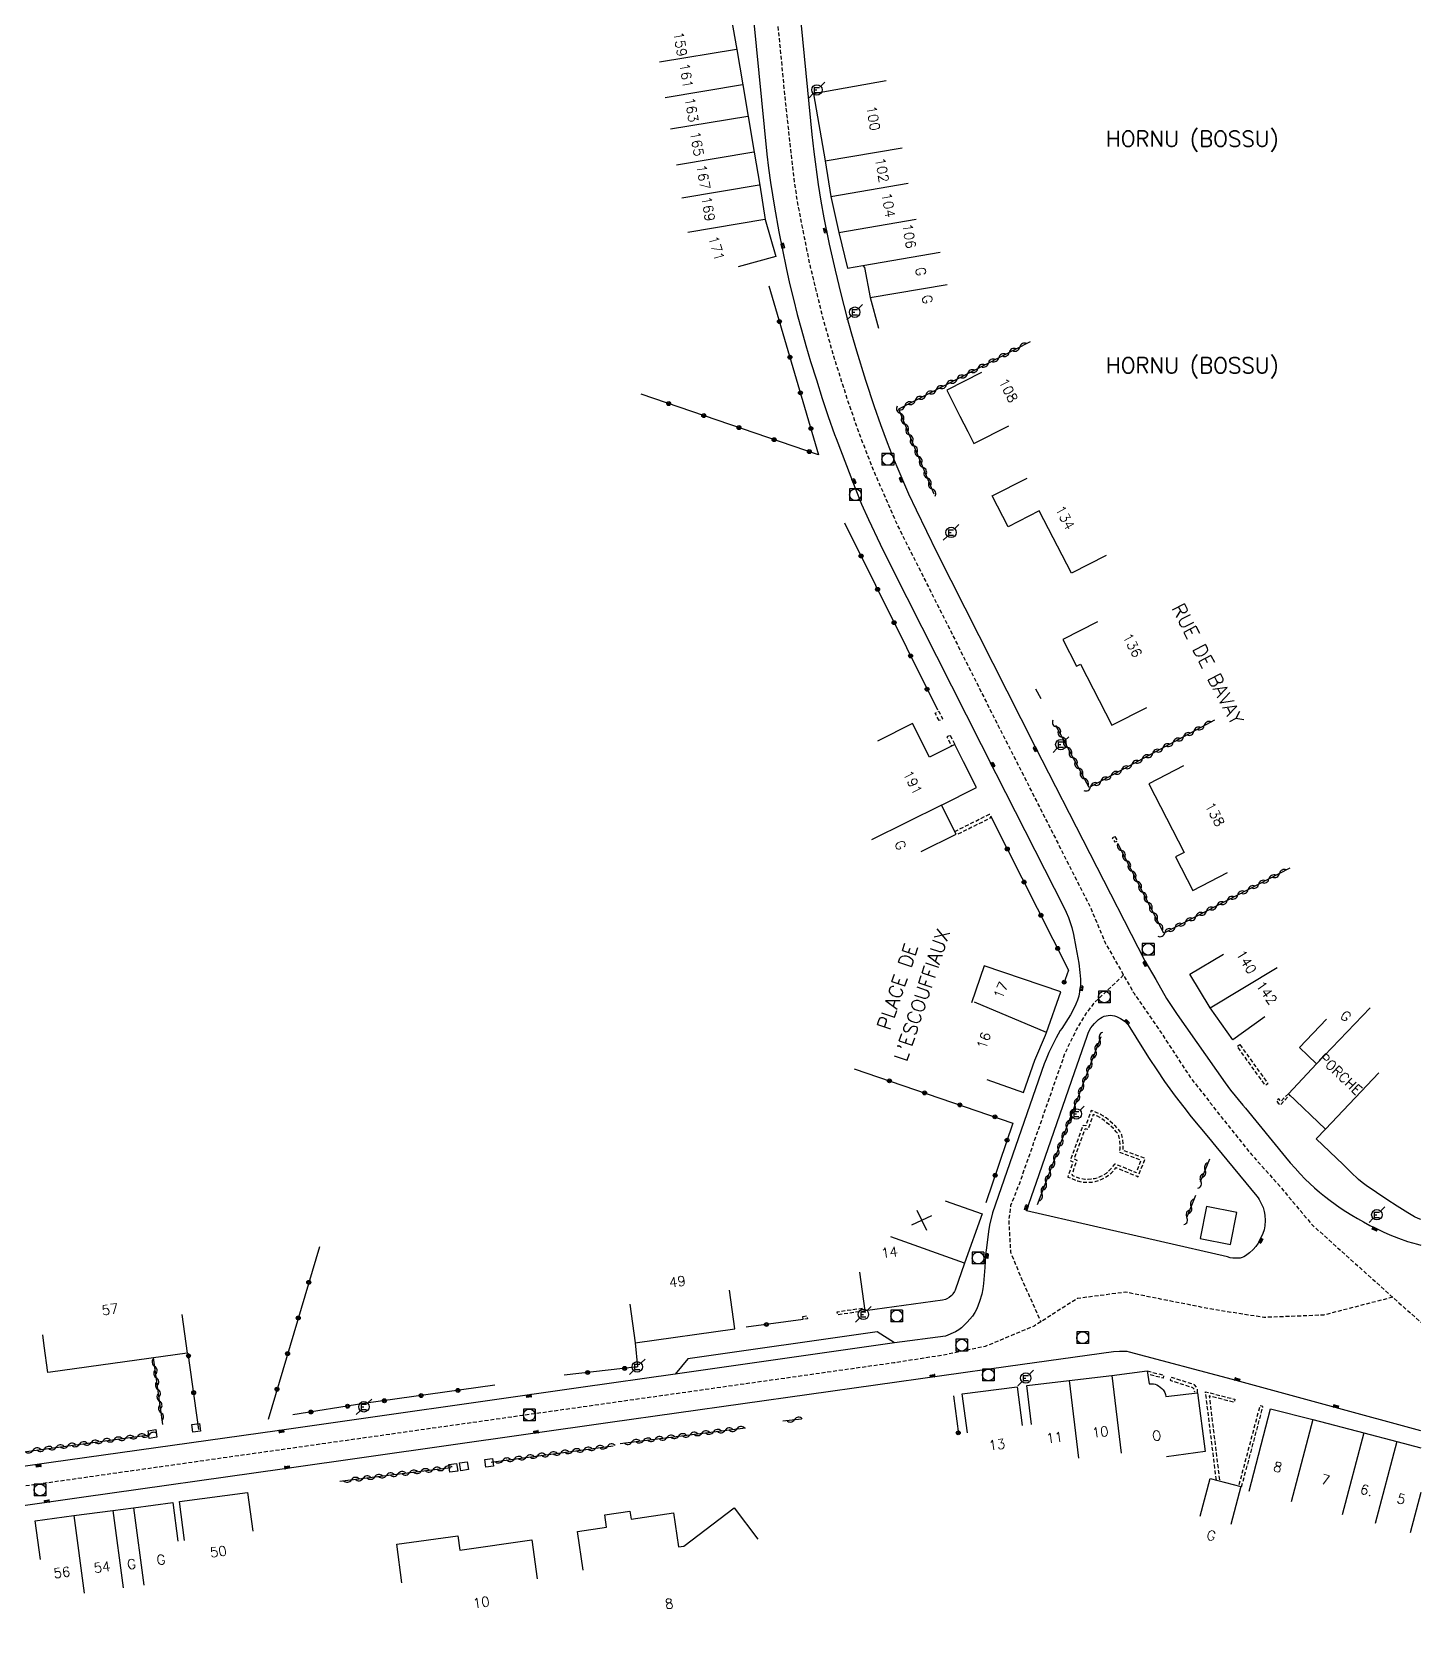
# Model space of a CAD drawing. Header units: millimetres. Extents: x 109000 to 110000, y 121000 to 122000.
# Drawn here: x 109822.5 to 110000, y 121571.7 to 121777.8 of the extents above; entities that cross this region are included whole.
import ezdxf
from ezdxf.enums import TextEntityAlignment as Align

# ---------------------------------------------------------------- set-up
doc = ezdxf.new("R2010")
doc.units = ezdxf.units.MM
doc.linetypes.add('DASHED', pattern=[0.75, 0.5, -0.25])
doc.layers.get('0').update_dxf_attribs({"linetype": 'CONTINUOUS'})
for name, color, linetype in [('W0001', 6, 'DASHED'), ('W0008', 7, 'CONTINUOUS'), ('W0100', 7, 'CONTINUOUS'), ('W0112', 1, 'DASHED'), ('W0310', 3, 'CONTINUOUS'), ('W0322', 7, 'CONTINUOUS'), ('W0400', 7, 'CONTINUOUS'), ('W0420', 7, 'CONTINUOUS'), ('W0471', 7, 'CONTINUOUS'), ('W0980', 7, 'CONTINUOUS'), ('W0984', 7, 'CONTINUOUS'), ('W0989', 7, 'CONTINUOUS'), ('W0991', 7, 'CONTINUOUS'), ('W1102', 7, 'CONTINUOUS')]:
    doc.layers.add(name, color=color, linetype=linetype)
doc.styles.get("Standard").update_dxf_attribs({"font": 'romans.shx', "width": 0.85})

# ---------------------------------------------------------------- blocks, each defined once
blk = doc.blocks.new('T420')
for p, q in [((0.75, 0.75), (-0.75, 0.75)), ((-0.75, 0.75), (-0.75, -0.75)), ((0.75, 0.75), (0.75, -0.75)), ((0.75, -0.75), (-0.75, -0.75))]:
    blk.add_line(p, q)
blk.add_ellipse((0, 0), major_axis=(-0.53, 0.53), ratio=1, start_param=3.926991, end_param=10.210176)
blk = doc.blocks.new('T400')
for p, q in [((-0.15, 0.3), (0.15, 0.3)), ((-0.15, -0.25), (-0.15, 0.3)), ((-0.15, 0.15), (0.15, 0.15)), ((-0.15, 0), (0.15, 0)), ((0.15, 0.3), (0.15, -0.25)), ((-0.15, -0.15), (0.15, -0.15)), ((-0.15, -0.25), (-0.15, -0.3)), ((-0.15, -0.3), (0.15, -0.3)), ((0.15, -0.3), (0.15, -0.25))]:
    blk.add_line(p, q)
blk = doc.blocks.new('T471')
for p, q in [((-0.333334, 0.333334), (-0.333334, -0.333334)), ((-0.333334, 0.333334), (0.333334, 0.333334)), ((-0.333334, 0), (0, 0)), ((0.500001, 0.500001), (1.000002, 1.000002)), ((-0.500001, -0.500001), (-1.000002, -1.000002)), ((-0.333334, -0.333334), (0.333334, -0.333334))]:
    blk.add_line(p, q)
blk.add_ellipse((0, 0), major_axis=(0.471405, 0.471405), ratio=1, start_param=5.4977871438, end_param=11.780972451)
blk = doc.blocks.new('t112o')
at = {"color": 0, "linetype": 'Continuous'}
for p, q in [((-0.5, 0.5), (0.5, 0.5)), ((-0.5, -0.5), (-0.5, 0.5)), ((0.5, 0.5), (0.5, -0.5)), ((0.5, -0.5), (-0.5, -0.5))]:
    blk.add_line(p, q, dxfattribs=at)
blk = doc.blocks.new('t310o')
at = {"color": 0, "linetype": 'Continuous'}
for centre, start, end in [((-0.5, 0.38), 216.8699, 323.1304), ((0.5, -0.37), 36.8699, 143.1303)]:
    blk.add_arc(centre, 0.625, start, end, dxfattribs=at)
blk = doc.blocks.new('t991o')
at = {"color": 0, "linetype": 'Continuous'}
for p, q in [((-1, 1), (1, -1)), ((-1, -1), (1, 1))]:
    blk.add_line(p, q, dxfattribs=at)
blk = doc.blocks.new('t322o')
at = {"color": 0, "linetype": 'Continuous'}
for radius in [0.25, 0.15]:
    blk.add_circle((0, 0), radius, dxfattribs=at)

msp = doc.modelspace()

# ---------------------------------------------------------------- linework, layer by layer
at = {"layer": 'W0001', "flags": 128}
for points in [[(109908.47, 121876.3), (109909.33, 121867.19), (109914.31, 121814.69), (109918.78, 121768.6), (109919.92, 121758.44), (109920.37, 121755.63), (109921.84, 121748.19), (109923.52, 121741.36), (109924.92, 121736.38), (109926.87, 121730.25), (109928.42, 121725.88), (109929.99, 121721.84), (109933.02, 121714.9), (109945.95, 121689.19), (109957.73, 121666), (109959.66, 121661.4), (109963.3, 121654.98), (109966.7, 121650.06), (109970.51, 121644.23), (109974.5, 121639.14), (109978.35, 121634.35), (109982.08, 121630.17), (109986.08, 121625.38), (109997.21, 121615.38), (110000, 121612.91)], [(109962, 121657.28), (109960.36, 121655.72), (109958.17, 121653.63), (109957.21, 121652.39), (109956, 121650.36), (109954.5, 121647.27), (109948.68, 121630.63), (109947.57, 121627.83), (109947.32, 121625.95), (109947.56, 121621.86), (109948.96, 121618.46), (109951.43, 121612.96)], [(109996.41, 121616.09), (109987.57, 121613.81), (109979.93, 121613.51), (109973.54, 121614.51), (109962.26, 121616.74), (109956.09, 121615.93), (109950.57, 121612.41), (109944.33, 121609.81), (109938.9, 121608.68), (109932.65, 121607.71), (109750.04, 121581.82), (109708.29, 121575.93), (109695.23, 121574.31), (109684.96, 121573.48), (109672.3, 121572.91), (109663.04, 121572.78), (109647.88, 121573.33), (109630.48, 121575.07), (109615.8, 121576.74), (109604.1, 121577.64), (109584.51, 121579.15), (109564.61, 121579.95), (109544.95, 121580.21), (109523.71, 121578.81), (109509.9, 121577.72), (109505.27, 121577.51), (109500.95, 121577.58), (109497.15, 121578.22), (109490.86, 121578.07), (109483.23, 121576.31), (109473.42, 121571.68)]]:
    msp.add_lwpolyline(points, dxfattribs=at)
at = {"layer": 'W0008', "flags": 128}
for points in [[(109913.67, 121789.81), (109916.42, 121762.2), (109916.63, 121760.39), (109916.88, 121758.58), (109917.39, 121755.42), (109917.94, 121752.26), (109918.39, 121749.96), (109918.86, 121747.66), (109919.31, 121745.65), (109919.79, 121743.64), (109920.29, 121741.69), (109920.82, 121739.75), (109921.39, 121737.72), (109921.99, 121735.7), (109922.73, 121733.33), (109923.49, 121730.97), (109924.26, 121728.67), (109925.07, 121726.37), (109925.26, 121725.85), (109927.71, 121719.48), (109928.52, 121717.47), (109929.4, 121715.49), (109930.88, 121712.35), (109932.42, 121709.23), (109945.67, 121683.05), (109954.36, 121665.96), (109954.67, 121665.3), (109954.96, 121664.62), (109955.19, 121663.99), (109955.38, 121663.34), (109955.59, 121662.47), (109955.92, 121660.83), (109956.27, 121658.77), (109956.43, 121657.6), (109956.49, 121656.74), (109956.5, 121656.04), (109956.47, 121655.68), (109956.39, 121655.13), (109956.27, 121654.59), (109956.11, 121654.06), (109955.92, 121653.56), (109955.69, 121653.08), (109955.2, 121652.2), (109954.91, 121651.72), (109954.1, 121650.46), (109953.92, 121650.17), (109953.41, 121649.26), (109952.86, 121648.24), (109952.46, 121647.39), (109952.09, 121646.52), (109951.86, 121645.91), (109945.24, 121626.87), (109944.88, 121625.31), (109944.74, 121624.51), (109944.43, 121622.09), (109944.4, 121621.89), (109944.32, 121620.72), (109944.26, 121619.88), (109944.11, 121617.85), (109944.02, 121617.16), (109943.88, 121616.48), (109943.6, 121615.55), (109943.26, 121614.63), (109943.01, 121614.14), (109942.7, 121613.69), (109942.03, 121612.91), (109941.3, 121612.2), (109940.94, 121611.91), (109940.54, 121611.68), (109939.23, 121611.12), (109932.74, 121610.26), (109930.52, 121611.67), (109906.28, 121608.23), (109904.66, 121606.27), (109892.6, 121604.56), (109853.78, 121599.04), (109824.9, 121594.96), (109792.89, 121590.41)], [(109920.3, 121783.44), (109921.6, 121770.36), (109922.15, 121764.68), (109922.39, 121762.48), (109922.96, 121758.31), (109923.29, 121756.18), (109923.68, 121754.05), (109924.38, 121750.7), (109925.14, 121747.35), (109925.87, 121744.35), (109926.63, 121741.36), (109927.22, 121739.2), (109927.85, 121737.05), (109929.02, 121733.28), (109930.13, 121729.95), (109930.95, 121727.64), (109931.79, 121725.35), (109932.39, 121723.81), (109933.01, 121722.28), (109934.52, 121718.77), (109935.47, 121716.73), (109938.12, 121711.27), (109950.68, 121686.54), (109964.74, 121659.11), (109966.11, 121656.69), (109967.51, 121654.29), (109968.16, 121653.25), (109968.85, 121652.23), (109974.99, 121643.5), (109975.69, 121642.58), (109977.26, 121640.63), (109977.58, 121640.25), (109982.71, 121634), (109983.32, 121633.28), (109983.94, 121632.57), (109984.59, 121631.88), (109985.24, 121631.2), (109985.83, 121630.63), (109986.43, 121630.07), (109987.05, 121629.53), (109987.69, 121629), (109988.4, 121628.46), (109989.71, 121627.54), (109990.44, 121627.06), (109991.17, 121626.59), (109991.92, 121626.15), (109992.68, 121625.72), (109993.51, 121625.28), (109994.35, 121624.86), (109995.2, 121624.46), (109996.06, 121624.07), (109997.17, 121623.63), (109998.3, 121623.23), (109999.59, 121622.86), (110000, 121622.75)], [(110000, 121599.02), (109988.6, 121602.14), (109975.92, 121605.58), (109962.78, 121609.07), (109962.46, 121609.14), (109962.03, 121609.18), (109961.47, 121609.18), (109960.72, 121609.1), (109947.24, 121607.23), (109896.36, 121600.08), (109854.74, 121594.15), (109828.8, 121590.49), (109795.24, 121585.71)], [(109932.74, 121610.26), (109904.66, 121606.27)]]:
    msp.add_lwpolyline(points, dxfattribs=at)
for points in [[(109950.86, 121630.8), (109955.73, 121644.82), (109957.34, 121649.46), (109957.48, 121649.85), (109957.65, 121650.23), (109957.82, 121650.52), (109958.02, 121650.8), (109958.29, 121651.1), (109958.58, 121651.39), (109958.81, 121651.59), (109959.06, 121651.77), (109959.28, 121651.91), (109959.52, 121652.01), (109959.77, 121652.08), (109960.03, 121652.12), (109960.3, 121652.13), (109960.57, 121652.11), (109960.84, 121652.06), (109961.1, 121651.97), (109961.61, 121651.74), (109962.08, 121651.44), (109962.36, 121651.2), (109962.58, 121650.91), (109963.56, 121649.34), (109963.92, 121648.76), (109965.28, 121646.62), (109966.25, 121645.14), (109967.24, 121643.67), (109967.91, 121642.72), (109968.6, 121641.79), (109969.69, 121640.38), (109970.66, 121639.17), (109972.86, 121636.5), (109973.81, 121635.35), (109979.06, 121629.02), (109979.22, 121628.81), (109979.36, 121628.58), (109979.61, 121628.07), (109979.84, 121627.55), (109979.99, 121627.07), (109980.08, 121626.58), (109980.1, 121625.9), (109980.05, 121625.22), (109979.96, 121624.73), (109979.8, 121624.24), (109979.53, 121623.61), (109979.2, 121623), (109978.91, 121622.58), (109978.57, 121622.2), (109978.11, 121621.77), (109977.6, 121621.4), (109977.38, 121621.27), (109977.16, 121621.18), (109976.92, 121621.11), (109976.67, 121621.08), (109976.32, 121621.07), (109975.97, 121621.1), (109975.62, 121621.15), (109975.28, 121621.24), (109949.59, 121627.13)], [(109975.69, 121622.83), (109976.5, 121626.93), (109972.61, 121627.71), (109971.8, 121623.6)]]:
    msp.add_lwpolyline(points, close=True, dxfattribs=at)
at = {"layer": 'W0100', "flags": 128}
for points in [[(109905.61, 121786.76), (109910.54, 121787.58), (109911.05, 121784.5), (109911.86, 121779.59), (109912.55, 121775.58), (109913.32, 121771.04), (109914, 121767.01), (109914.77, 121762.43), (109915.49, 121758.21), (109916.2, 121753.84), (109917.56, 121749.1), (109912.73, 121747.8)], [(109931.65, 121771.55), (109922.38, 121769.89), (109923.84, 121761.32), (109924.59, 121756.79), (109925.62, 121752.18), (109926.71, 121747.6), (109928.69, 121747.96), (109928.87, 121747.69), (109929.59, 121743.85), (109930.66, 121739.96)], [(109943.86, 121734.3), (109939.4, 121732.03), (109940.31, 121730.25), (109941.09, 121728.71), (109942.09, 121726.74), (109942.88, 121725.19), (109947.34, 121727.46)], [(109959.79, 121710.91), (109955.35, 121708.62), (109951.22, 121716.62), (109947.25, 121714.57), (109945.22, 121718.5), (109949.67, 121720.79)], [(109958.67, 121702.43), (109954.22, 121700.14), (109955.97, 121696.74), (109956.51, 121697.01), (109960.52, 121689.2), (109964.97, 121691.48)], [(109936.11, 121673.05), (109940.59, 121675.28), (109938.74, 121679), (109943.2, 121681.24), (109941.56, 121684.51), (109940.44, 121686.75), (109937.19, 121685.12), (109935.03, 121689.42), (109930.56, 121687.17)], [(109969.66, 121684.01), (109965.22, 121681.71), (109969.75, 121672.95), (109968.63, 121672.37), (109970.85, 121668.08), (109975.29, 121670.38)], [(109944.51, 121643.93), (109949.23, 121642.28), (109950.67, 121646.39), (109952.03, 121649.61), (109952.15, 121649.91), (109954, 121655.11), (109944.18, 121658.47), (109942.56, 121653.74)], [(109980.05, 121651.92), (109975.99, 121649.01), (109973.06, 121653.09), (109970.49, 121657.37), (109974.78, 121659.94)], [(110000, 121626.03), (109999.68, 121626.17), (109999.22, 121626.39), (109998.77, 121626.63), (109998.34, 121626.89), (109996.99, 121627.73), (109995.65, 121628.6), (109994.33, 121629.48), (109993.02, 121630.38), (109992.52, 121630.75), (109992.05, 121631.15), (109991.06, 121632.08), (109990.1, 121633.04), (109986.64, 121636.33), (109987.83, 121637.58), (109983.07, 121642.1), (109986.69, 121645.91), (109985.55, 121647), (109984.5, 121648), (109987.94, 121651.62)], [(109939.19, 121628.4), (109943.91, 121626.74), (109941.69, 121620.47), (109940.46, 121617.01), (109940.39, 121616.84), (109940.19, 121616.51), (109940.09, 121616.38), (109939.97, 121616.27), (109939.7, 121616.06), (109939.43, 121615.88), (109939.22, 121615.79), (109938.86, 121615.71), (109928.99, 121614.34), (109928.3, 121619.29)], [(109898.89, 121615.22), (109899.58, 121610.27), (109912.3, 121612.05), (109911.61, 121617)], [(109841.62, 121613.9), (109842.31, 121608.95), (109824.83, 121606.51), (109824.5, 121606.46), (109824.03, 121609.89), (109823.82, 121611.28)], [(109950.22, 121599.83), (109949.63, 121604.8), (109955.07, 121605.44), (109960.5, 121606.11), (109965.04, 121606.67), (109965.26, 121605.02), (109965.84, 121605.02), (109966.05, 121604.97), (109966.25, 121604.89), (109966.48, 121604.76), (109966.69, 121604.61), (109966.88, 121604.45), (109967.05, 121604.28), (109967.17, 121604.12), (109967.27, 121603.94), (109967.36, 121603.68), (109967.41, 121603.41), (109971.44, 121603.87), (109972.44, 121596.37), (109967.48, 121595.7)], [(109942.05, 121598.78), (109941.39, 121603.73), (109948.39, 121604.66), (109949.05, 121599.7)], [(109978.08, 121591.3), (109980.81, 121601.84), (109986.21, 121600.45), (109992.71, 121598.77), (109996.94, 121597.65), (110000, 121596.85)], [(109971.78, 121588.11), (109973.07, 121592.94), (109976.98, 121591.9), (109975.7, 121587.07)], [(109841.96, 121585.02), (109841.31, 121589.98), (109850.02, 121591.13), (109850.68, 121586.18)], [(109823.53, 121582.58), (109822.87, 121587.53), (109827.81, 121588.19), (109832.79, 121588.86), (109835.45, 121589.2), (109840.46, 121589.86), (109841.11, 121584.91)], [(109892.93, 121581.21), (109892.21, 121586.15), (109895.91, 121586.69), (109895.68, 121588.28), (109898.9, 121588.75), (109899.04, 121587.74), (109904.45, 121588.55), (109905.1, 121584.18), (109905.8, 121584.29), (109912.24, 121589.17), (109915.26, 121585.19)], [(109869.75, 121579.59), (109869.08, 121584.54), (109876.9, 121585.6), (109877.16, 121583.79), (109886.35, 121585.08), (109887.04, 121580.12)]]:
    msp.add_lwpolyline(points, dxfattribs=at)
at = {"layer": 'W0112', "flags": 128}
for points in [[(109938.41, 121689.79), (109937.92, 121690.75), (109938.37, 121690.98), (109938.85, 121690.01)], [(109960.9, 121674.98), (109961.21, 121674.39), (109960.92, 121674.24), (109960.61, 121674.82)], [(109976.87, 121648.38), (109980.46, 121643.39), (109980.14, 121643.16), (109976.54, 121648.15)], [(109955.17, 121633.57), (109955.53, 121633.4), (109954.88, 121631.46), (109956.12, 121630.96), (109956.57, 121630.85), (109957.02, 121630.8), (109957.48, 121630.78), (109957.93, 121630.81), (109958.38, 121630.89), (109958.82, 121631.01), (109959.24, 121631.18), (109959.65, 121631.39), (109960.05, 121631.65), (109960.42, 121631.95), (109961.06, 121632.66), (109963.85, 121631.5), (109964.79, 121633.83), (109961.95, 121634.87), (109961.97, 121635.31), (109961.96, 121635.75), (109961.91, 121636.18), (109961.84, 121636.61), (109961.77, 121636.86), (109961.67, 121637.1), (109961.53, 121637.32), (109961.37, 121637.52), (109961, 121637.92), (109960.6, 121638.3), (109960.19, 121638.67), (109959.76, 121639.01), (109959.46, 121639.22), (109959.15, 121639.41), (109958.83, 121639.58), (109958.49, 121639.72), (109957.88, 121639.96), (109957.17, 121637.99), (109956.82, 121638.05)], [(109955.67, 121633.77), (109956.02, 121633.6), (109955.38, 121631.69), (109956.26, 121631.34), (109956.66, 121631.25), (109957.06, 121631.19), (109957.47, 121631.18), (109957.88, 121631.21), (109958.29, 121631.28), (109958.69, 121631.39), (109959.08, 121631.55), (109959.45, 121631.74), (109959.81, 121631.97), (109960.14, 121632.23), (109960.95, 121633.14), (109963.63, 121632.02), (109964.26, 121633.6), (109961.52, 121634.6), (109961.56, 121635.08), (109961.57, 121635.57), (109961.53, 121636.05), (109961.45, 121636.53), (109961.39, 121636.72), (109961.31, 121636.91), (109961.2, 121637.09), (109961.08, 121637.25), (109960.71, 121637.64), (109960.33, 121638.01), (109959.93, 121638.36), (109959.51, 121638.69), (109959.24, 121638.89), (109958.96, 121639.06), (109958.66, 121639.22), (109958.35, 121639.35), (109958.12, 121639.44), (109957.43, 121637.53), (109957.08, 121637.6)], [(109920.99, 121613.64), (109921.51, 121613.74), (109921.58, 121613.35), (109921.06, 121613.25)]]:
    msp.add_lwpolyline(points, close=True, dxfattribs=at)
for points in [[(109940.44, 121686.76), (109939.85, 121687.94), (109939.41, 121687.72), (109939.99, 121686.54)], [(109940.42, 121675.62), (109944.88, 121677.84), (109945.1, 121677.4), (109940.64, 121675.17)], [(109983.07, 121642.1), (109982.1, 121641.12), (109981.87, 121641.44), (109981.55, 121641.2), (109981.78, 121640.88), (109982.06, 121640.68), (109983.25, 121641.93)], [(109928.99, 121614.34), (109925.46, 121613.85), (109925.4, 121614.25), (109928.94, 121614.74)], [(109965.04, 121606.67), (109967.14, 121606.15), (109967.05, 121605.76), (109965.1, 121606.24)], [(109971.44, 121603.87), (109971.47, 121604.07), (109971.46, 121604.28), (109971.42, 121604.43), (109971.34, 121604.57), (109971.07, 121604.88), (109970.95, 121604.95), (109968.08, 121605.86), (109967.96, 121605.48), (109970.81, 121604.58), (109971.02, 121604.33), (109971.06, 121604.23), (109971.07, 121604.09), (109971.05, 121603.96)], [(109973.87, 121592.73), (109972.48, 121604.02), (109976.24, 121603.05), (109976.14, 121602.66), (109972.95, 121603.48), (109974.26, 121592.78)], [(109977.1, 121591.87), (109979.83, 121602.13), (109979.44, 121602.23), (109976.71, 121591.97)]]:
    msp.add_lwpolyline(points, dxfattribs=at)
at = {"layer": 'W0310', "flags": 128}
for points in [[(109950.06, 121738.22), (109933.23, 121729.61), (109937.77, 121718.79)], [(109951.48, 121692.57), (109950.81, 121693.82)], [(109973.65, 121689.86), (109957.6, 121681.24), (109953.34, 121689.17)], [(109983.26, 121670.93), (109967.16, 121662.64), (109961.3, 121674.02)], [(109951.02, 121627.94), (109959.13, 121649.42)], [(109972.98, 121633.74), (109971.81, 121630.83)], [(109971.19, 121629.1), (109970.07, 121626.25)], [(109816.38, 121616.48), (109819.23, 121596.05), (109837.46, 121598.52)], [(109839.17, 121599.85), (109837.99, 121608.34)], [(109897.66, 121597.41), (109913.69, 121599.41)], [(109918.44, 121600.28), (109920.81, 121600.55)], [(109881.16, 121595.03), (109896.77, 121597.12)], [(109861.8, 121592.58), (109875.99, 121594.33)]]:
    msp.add_lwpolyline(points, dxfattribs=at)
at = {"layer": 'W0322', "flags": 128}
for points in [[(109916.67, 121745.35), (109923.01, 121723.76), (109900.32, 121731.51)], [(109926.34, 121715.08), (109938.2, 121691.16)], [(109944.99, 121677.62), (109954.98, 121657.91), (109954.33, 121656.11)], [(109927.58, 121645.28), (109947.87, 121638.36), (109944.39, 121628.15)], [(109859.2, 121622.55), (109852.64, 121600.49)], [(109921.06, 121613.25), (109913.75, 121612.25)], [(109843.77, 121599.19), (109842.41, 121608.96)], [(109899.58, 121610.27), (109899.85, 121607.18), (109890.5, 121606.15)], [(109881.61, 121604.85), (109864.87, 121602.5), (109855.79, 121601.07)], [(109940.25, 121603.48), (109940.89, 121598.62)]]:
    msp.add_lwpolyline(points, dxfattribs=at)
at = {"layer": 'W1102', "flags": 128}
for points in [[(109912.53, 121775.58), (109902.67, 121773.94)], [(109913.29, 121771.04), (109903.42, 121769.4)], [(109913.96, 121767), (109904.09, 121765.37)], [(109914.72, 121762.42), (109904.85, 121760.78)], [(109923.84, 121761.32), (109933.7, 121763)], [(109915.42, 121758.2), (109905.55, 121756.56)], [(109924.59, 121756.79), (109934.45, 121758.47)], [(109916.14, 121753.83), (109906.28, 121752.19)], [(109925.62, 121752.18), (109935.48, 121753.86)], [(109928.69, 121747.96), (109938.55, 121749.64)], [(109929.59, 121743.85), (109939.44, 121745.53)], [(109938.74, 121679), (109929.78, 121674.54)], [(109973.06, 121653.09), (109981.64, 121658.23)], [(109952.15, 121649.91), (109942.94, 121653.79)], [(109986.69, 121645.91), (109993.52, 121653.09)], [(109987.83, 121637.58), (109994.65, 121644.76)], [(109941.69, 121620.47), (109932.27, 121623.81)], [(109955.07, 121605.44), (109956.25, 121595.51)], [(109960.5, 121606.11), (109961.68, 121596.18)], [(109986.21, 121600.45), (109983.44, 121589.95)], [(109992.71, 121598.77), (109989.94, 121588.27)], [(109996.94, 121597.65), (109994.17, 121587.16)], [(110000, 121591.16), (109998.63, 121585.99)], [(109832.79, 121588.86), (109834.11, 121578.94)], [(109835.45, 121589.2), (109836.76, 121579.28)], [(109827.81, 121588.19), (109829.13, 121578.27)]]:
    msp.add_lwpolyline(points, dxfattribs=at)

# ---------------------------------------------------------------- block references
at = {"layer": 'W0112'}
for p, rotation in [((109837.86, 121598.62), 9.166755094033642), ((109843.45, 121599.41), 6.561064626535299), ((109876.31, 121594.3), 188.1322273559421), ((109877.69, 121594.5), 189.3231377427507), ((109880.91, 121594.92), 187.6985728654236)]:
    msp.add_blockref('t112o', p, dxfattribs=dict(at, rotation=rotation))
at = {"layer": 'W0310'}
for p, rotation in [((109946.05, 121736.17), 207.0781363146811), ((109947.39, 121736.85), 207.0781363146811), ((109948.73, 121737.53), 207.0781363146811), ((109942.05, 121734.12), 207.0781363146811), ((109943.38, 121734.8), 207.0781363146811), ((109944.72, 121735.49), 207.0781363146811), ((109938.04, 121732.07), 207.0781363146811), ((109939.38, 121732.75), 207.0781363146811), ((109940.71, 121733.44), 207.0781363146811), ((109934.03, 121730.02), 207.0781363146811), ((109935.37, 121730.71), 207.0781363146811), ((109936.71, 121731.39), 207.0781363146811), ((109933.45, 121729.06), 292.7642944116075), ((109934.04, 121727.68), 292.7642944116075), ((109934.62, 121726.3), 292.7642944116075), ((109935.2, 121724.91), 292.7642944116075), ((109935.78, 121723.53), 292.7642944116075), ((109936.36, 121722.15), 292.7642944116075), ((109936.94, 121720.77), 292.7642944116075), ((109937.52, 121719.38), 292.7642944116075), ((109953.44, 121688.98), 118.2404679602157), ((109972.32, 121689.15), 208.2404679601491), ((109954.15, 121687.66), 118.2404679602157), ((109954.86, 121686.34), 118.2404679602157), ((109968.36, 121687.02), 208.2404679601491), ((109969.68, 121687.73), 208.2404679601491), ((109971, 121688.44), 208.2404679601491), ((109955.57, 121685.02), 118.2404679602157), ((109964.4, 121684.89), 208.2404679601491), ((109965.72, 121685.6), 208.2404679601491), ((109967.04, 121686.31), 208.2404679601491), ((109956.28, 121683.69), 118.2404679602157), ((109956.99, 121682.37), 118.2404679602157), ((109960.43, 121682.76), 208.2404679601491), ((109961.75, 121683.47), 208.2404679601491), ((109963.07, 121684.18), 208.2404679601491), ((109957.79, 121681.34), 208.2404679601491), ((109959.11, 121682.05), 208.2404679601491), ((109961.72, 121673.21), 117.2523336724853), ((109962.4, 121671.88), 117.2523336724853), ((109963.09, 121670.55), 117.2523336724853), ((109981.93, 121670.25), 207.2523336725332), ((109963.78, 121669.21), 117.2523336724853), ((109964.46, 121667.88), 117.2523336724853), ((109977.93, 121668.19), 207.2523336725332), ((109979.26, 121668.87), 207.2523336725332), ((109980.59, 121669.56), 207.2523336725332), ((109965.15, 121666.55), 117.2523336724853), ((109973.93, 121666.13), 207.2523336725332), ((109975.26, 121666.81), 207.2523336725332), ((109976.59, 121667.5), 207.2523336725332), ((109965.84, 121665.21), 117.2523336724853), ((109966.53, 121663.88), 117.2523336724853), ((109969.93, 121664.06), 207.2523336725332), ((109971.26, 121664.75), 207.2523336725332), ((109972.59, 121665.44), 207.2523336725332), ((109967.26, 121662.69), 207.2523336725332), ((109968.59, 121663.38), 207.2523336725332), ((109958.44, 121647.59), 69.31180849979589), ((109958.97, 121648.99), 69.31180849979589), ((109957.91, 121646.19), 69.31180849979589), ((109956.85, 121643.38), 69.31180849979589), ((109957.38, 121644.78), 69.31180849979589), ((109956.32, 121641.98), 69.31180849979589), ((109955.26, 121639.17), 69.31180849979589), ((109955.79, 121640.57), 69.31180849979589), ((109954.73, 121637.77), 69.31180849979589), ((109953.67, 121634.96), 69.31180849979589), ((109954.2, 121636.36), 69.31180849979589), ((109953.14, 121633.56), 69.31180849979589), ((109952.08, 121630.75), 69.31180849979589), ((109952.61, 121632.15), 69.31180849979589), ((109971.86, 121630.95), 248.254451679057), ((109972.42, 121632.35), 248.254451679057), ((109951.55, 121629.35), 69.31180849979589), ((109970.64, 121627.7), 248.4982086526145), ((109970.09, 121626.31), 248.4982086526145), ((109838.13, 121607.28), 97.94012444674044), ((109838.34, 121605.8), 97.94012444674044), ((109838.55, 121604.31), 97.94012444674044), ((109838.76, 121602.82), 97.94012444674044), ((109838.96, 121601.34), 97.94012444674044), ((109919.93, 121600.45), 6.42517735491977), ((109835.96, 121598.31), 7.690206710097182), ((109837.44, 121598.51), 7.690206710097182), ((109903.62, 121598.15), 7.093792220762191), ((109905.11, 121598.34), 7.093792220762191), ((109906.59, 121598.52), 7.093792220762191), ((109908.08, 121598.71), 7.093792220762191), ((109909.57, 121598.89), 7.093792220762191), ((109911.06, 121599.08), 7.093792220762191), ((109912.55, 121599.26), 7.093792220762191), ((109822.58, 121596.51), 7.690206710097182), ((109824.06, 121596.71), 7.690206710097182), ((109825.55, 121596.91), 7.690206710097182), ((109827.04, 121597.11), 7.690206710097182), ((109828.52, 121597.31), 7.690206710097182), ((109830.01, 121597.51), 7.690206710097182), ((109831.5, 121597.71), 7.690206710097182), ((109832.98, 121597.91), 7.690206710097182), ((109834.47, 121598.11), 7.690206710097182), ((109890.08, 121596.22), 7.624133142418444), ((109891.56, 121596.42), 7.624133142418444), ((109893.05, 121596.62), 7.624133142418444), ((109894.54, 121596.82), 7.624133142418444), ((109896.02, 121597.02), 7.624133142418444), ((109899.15, 121597.6), 7.093792220762191), ((109900.64, 121597.78), 7.093792220762191), ((109902.13, 121597.97), 7.093792220762191), ((109873.71, 121594.05), 7.050969050433702), ((109875.2, 121594.24), 7.050969050433702), ((109882.64, 121595.23), 7.624133142418444), ((109884.13, 121595.43), 7.624133142418444), ((109885.62, 121595.63), 7.624133142418444), ((109887.1, 121595.83), 7.624133142418444), ((109888.59, 121596.02), 7.624133142418444), ((109863.29, 121592.76), 7.050969050433702), ((109864.78, 121592.95), 7.050969050433702), ((109866.27, 121593.13), 7.050969050433702), ((109867.76, 121593.32), 7.050969050433702), ((109869.24, 121593.5), 7.050969050433702), ((109870.73, 121593.68), 7.050969050433702), ((109872.22, 121593.87), 7.050969050433702)]:
    msp.add_blockref('t310o', p, dxfattribs=dict(at, rotation=rotation))
at = {"layer": 'W0322'}
for p, rotation in [((109918.01, 121740.79), 286.3715032261175), ((109919.35, 121736.23), 286.3715032261175), ((109903.85, 121730.31), 161.1490002748047), ((109920.69, 121731.68), 286.3715032261175), ((109908.34, 121728.77), 161.1490002748047), ((109912.84, 121727.24), 161.1490002748047), ((109922.03, 121727.12), 286.3715032261175), ((109917.33, 121725.7), 161.1490002748047), ((109921.83, 121724.17), 161.1490002748047), ((109928.45, 121710.83), 296.3763320739808), ((109930.56, 121706.57), 296.3763320739808), ((109932.67, 121702.31), 296.3763320739808), ((109934.78, 121698.06), 296.3763320739808), ((109936.89, 121693.8), 296.3763320739808), ((109947.14, 121673.38), 296.8764575910549), ((109949.29, 121669.15), 296.8764575910549), ((109951.44, 121664.91), 296.8764575910549), ((109953.58, 121660.67), 296.8764575910549), ((109954.41, 121656.36), 250.0368687829479), ((109932.07, 121643.75), 341.1765317005065), ((109936.57, 121642.21), 341.1765317005065), ((109941.07, 121640.68), 341.1765317005065), ((109945.56, 121639.15), 341.1765317005065), ((109947.12, 121636.17), 251.1765317004391), ((109945.59, 121631.68), 251.1765317004391), ((109857.84, 121618), 253.4325410486028), ((109856.49, 121613.44), 253.4325410486028), ((109916.35, 121612.61), 187.806051342989), ((109842.46, 121608.6), 97.94012444684331), ((109855.13, 121608.89), 253.4325410486028), ((109893.49, 121606.48), 186.2912706981473), ((109898.22, 121607), 186.2912706981473), ((109843.12, 121603.9), 97.94012444684331), ((109853.78, 121604.34), 253.4325410486028), ((109867.5, 121602.87), 187.982843009371), ((109872.2, 121603.53), 187.982843009371), ((109876.91, 121604.19), 187.982843009371), ((109858.11, 121601.43), 188.9486027329164), ((109862.8, 121602.17), 188.9486027329164), ((109940.87, 121598.77), 277.5501192051223)]:
    msp.add_blockref('t322o', p, dxfattribs=dict(at, rotation=rotation))
at = {"layer": 'W0400'}
for p, rotation in [((109923.86, 121752.44), 11.82266235164344), ((109918.44, 121750.47), 191.0390920349886), ((109927.53, 121720.38), 21.10686611320242), ((109933.58, 121720.56), 203.2661599975187), ((109950.72, 121686.13), 207.1286956596101), ((109945.28, 121684.16), 26.90975076767494), ((109964.78, 121658.72), 209.1873171921583), ((109956.6, 121655.56), 172.7843891758224), ((109962.44, 121651.29), 43.45677087708212), ((109949.58, 121627.56), 160.9724718426014), ((109979.55, 121623.33), 332.3268366777433), ((109994.13, 121624.81), 63.74751480077357), ((109944.52, 121621.37), 175.7845343174207), ((109937.58, 121606.03), 98.00198235706327), ((109976.52, 121605.58), 254.2460836828089), ((109886, 121603.47), 98.09212307524301), ((109989.15, 121602.14), 254.326342399603), ((109854.32, 121598.96), 278.0921230753857), ((109886.91, 121598.89), 98.10629442285845), ((109823.3, 121594.58), 98.08526774044888), ((109855.07, 121594.35), 278.1062944227488), ((109824.36, 121590.01), 98.09312510632545)]:
    msp.add_blockref('T400', p, dxfattribs=dict(at, rotation=rotation))
at = {"layer": 'W0420'}
for p in [(109931.87, 121723.19), (109927.73, 121718.65), (109965.15, 121660.57), (109959.55, 121654.48), (109943.41, 121621.11), (109933.01, 121613.69), (109956.77, 121610.92), (109941.32, 121609.97), (109944.72, 121606.17), (109886.02, 121601.06), (109823.47, 121591.47)]:
    msp.add_blockref('T420', p, dxfattribs=at)
at = {"layer": 'W0471'}
for p in [(109922.8, 121770.39), (109927.64, 121741.99), (109939.95, 121713.84), (109953.99, 121686.73), (109955.97, 121639.52), (109994.39, 121626.64), (109928.74, 121613.91), (109899.83, 121607.2), (109949.5, 121605.77), (109864.89, 121602.09)]:
    msp.add_blockref('T471', p, dxfattribs=at)
at = {"layer": 'W0991', "rotation": 340.5232910323539}
msp.add_blockref('t991o', (109936.2, 121625.94), dxfattribs=at)

# ---------------------------------------------------------------- texts
at = {"layer": 'W0980'}
for p in [(109970.81, 121764.01), (109970.81, 121735.05)]:
    msp.add_text('HORNU (BOSSU)', height=2, dxfattribs=at).set_placement(p, align=Align.MIDDLE)
at = {"layer": 'W0984'}
msp.add_text('PORCHE', height=1.25, rotation=316.4436, dxfattribs=at).set_placement((109989.74, 121644.61), align=Align.MIDDLE)
at = {"layer": 'W0989'}
for s, rotation, p in [('RUE DE BAVAY', 297.1791, (109972.76, 121697.01)), ("L'ESCOUFFIAUX", 71.4132, (109936.23, 121654.75)), ('PLACE DE', 71.4132, (109933.11, 121655.81))]:
    msp.add_text(s, height=1.75, rotation=rotation, dxfattribs=at).set_placement(p, align=Align.MIDDLE)
at = {"layer": 'W0991'}
for s, rotation, p in [('159', 279.4289, (109905.35, 121776.24)), ('161', 279.4289, (109906.1, 121772.22)), ('163', 279.4289, (109906.79, 121767.86)), ('100', 279.6659, (109930.01, 121766.77)), ('165', 279.4289, (109907.48, 121763.5)), ('102', 279.6659, (109931.14, 121760.15)), ('167', 279.4289, (109908.28, 121759.26)), ('169', 279.4289, (109908.91, 121755.18)), ('104', 279.6659, (109931.95, 121755.68)), ('171', 286.0945, (109909.97, 121750.16)), ('106', 279.0552, (109934.6, 121751.72)), ('G', 280.6168, (109936.08, 121747.18)), ('G', 285.501, (109936.91, 121743.63)), ('108', 296.9568, (109947.27, 121732)), ('134', 297.2675, (109954.52, 121715.74)), ('136', 297.1791, (109963.14, 121699.42)), ('191', 296.4682, (109935.06, 121681.87)), ('138', 297.3475, (109973.69, 121677.82)), ('G', 296.4682, (109933.47, 121673.87)), ('140', 300.9469, (109977.71, 121658.95)), ('17', 67.1759, (109946.32, 121655.33)), ('142', 305.6286, (109980.3, 121655.01)), ('G', 316.4436, (109990.41, 121652.03)), ('16', 70.6674, (109944.14, 121648.91)), ('14', 7.9072, (109932.08, 121621.84)), ('49', 7.9433, (109904.97, 121618.09)), ('57', 8.2818, (109832.43, 121614.55)), ('11', 6.7491, (109953.18, 121598.17)), ('10', 7.0261, (109959.02, 121598.88)), ('O', 7.0261, (109966.24, 121598.41)), ('13', 7.5501, (109945.81, 121597.26)), ('8', 345.2276, (109981.72, 121594.39)), ('7', 345.2276, (109987.83, 121592.78)), ('6.', 345.2276, (109993.08, 121591.44)), ('5', 345.2276, (109997.52, 121590.32)), ('G', 345.103, (109973.22, 121585.65)), ('50', 7.5971, (109846.28, 121583.59)), ('54', 7.5971, (109831.41, 121581.61)), ('G', 7.5971, (109835.18, 121581.99)), ('G', 7.5971, (109838.94, 121582.55)), ('56', 7.5971, (109826.27, 121580.92)), ('10', 7.9579, (109879.89, 121577.1)), ('8', 8.48, (109903.91, 121576.93))]:
    msp.add_text(s, height=1.25, rotation=rotation, dxfattribs=at).set_placement(p, align=Align.MIDDLE)

doc.saveas('drawing.dxf')
